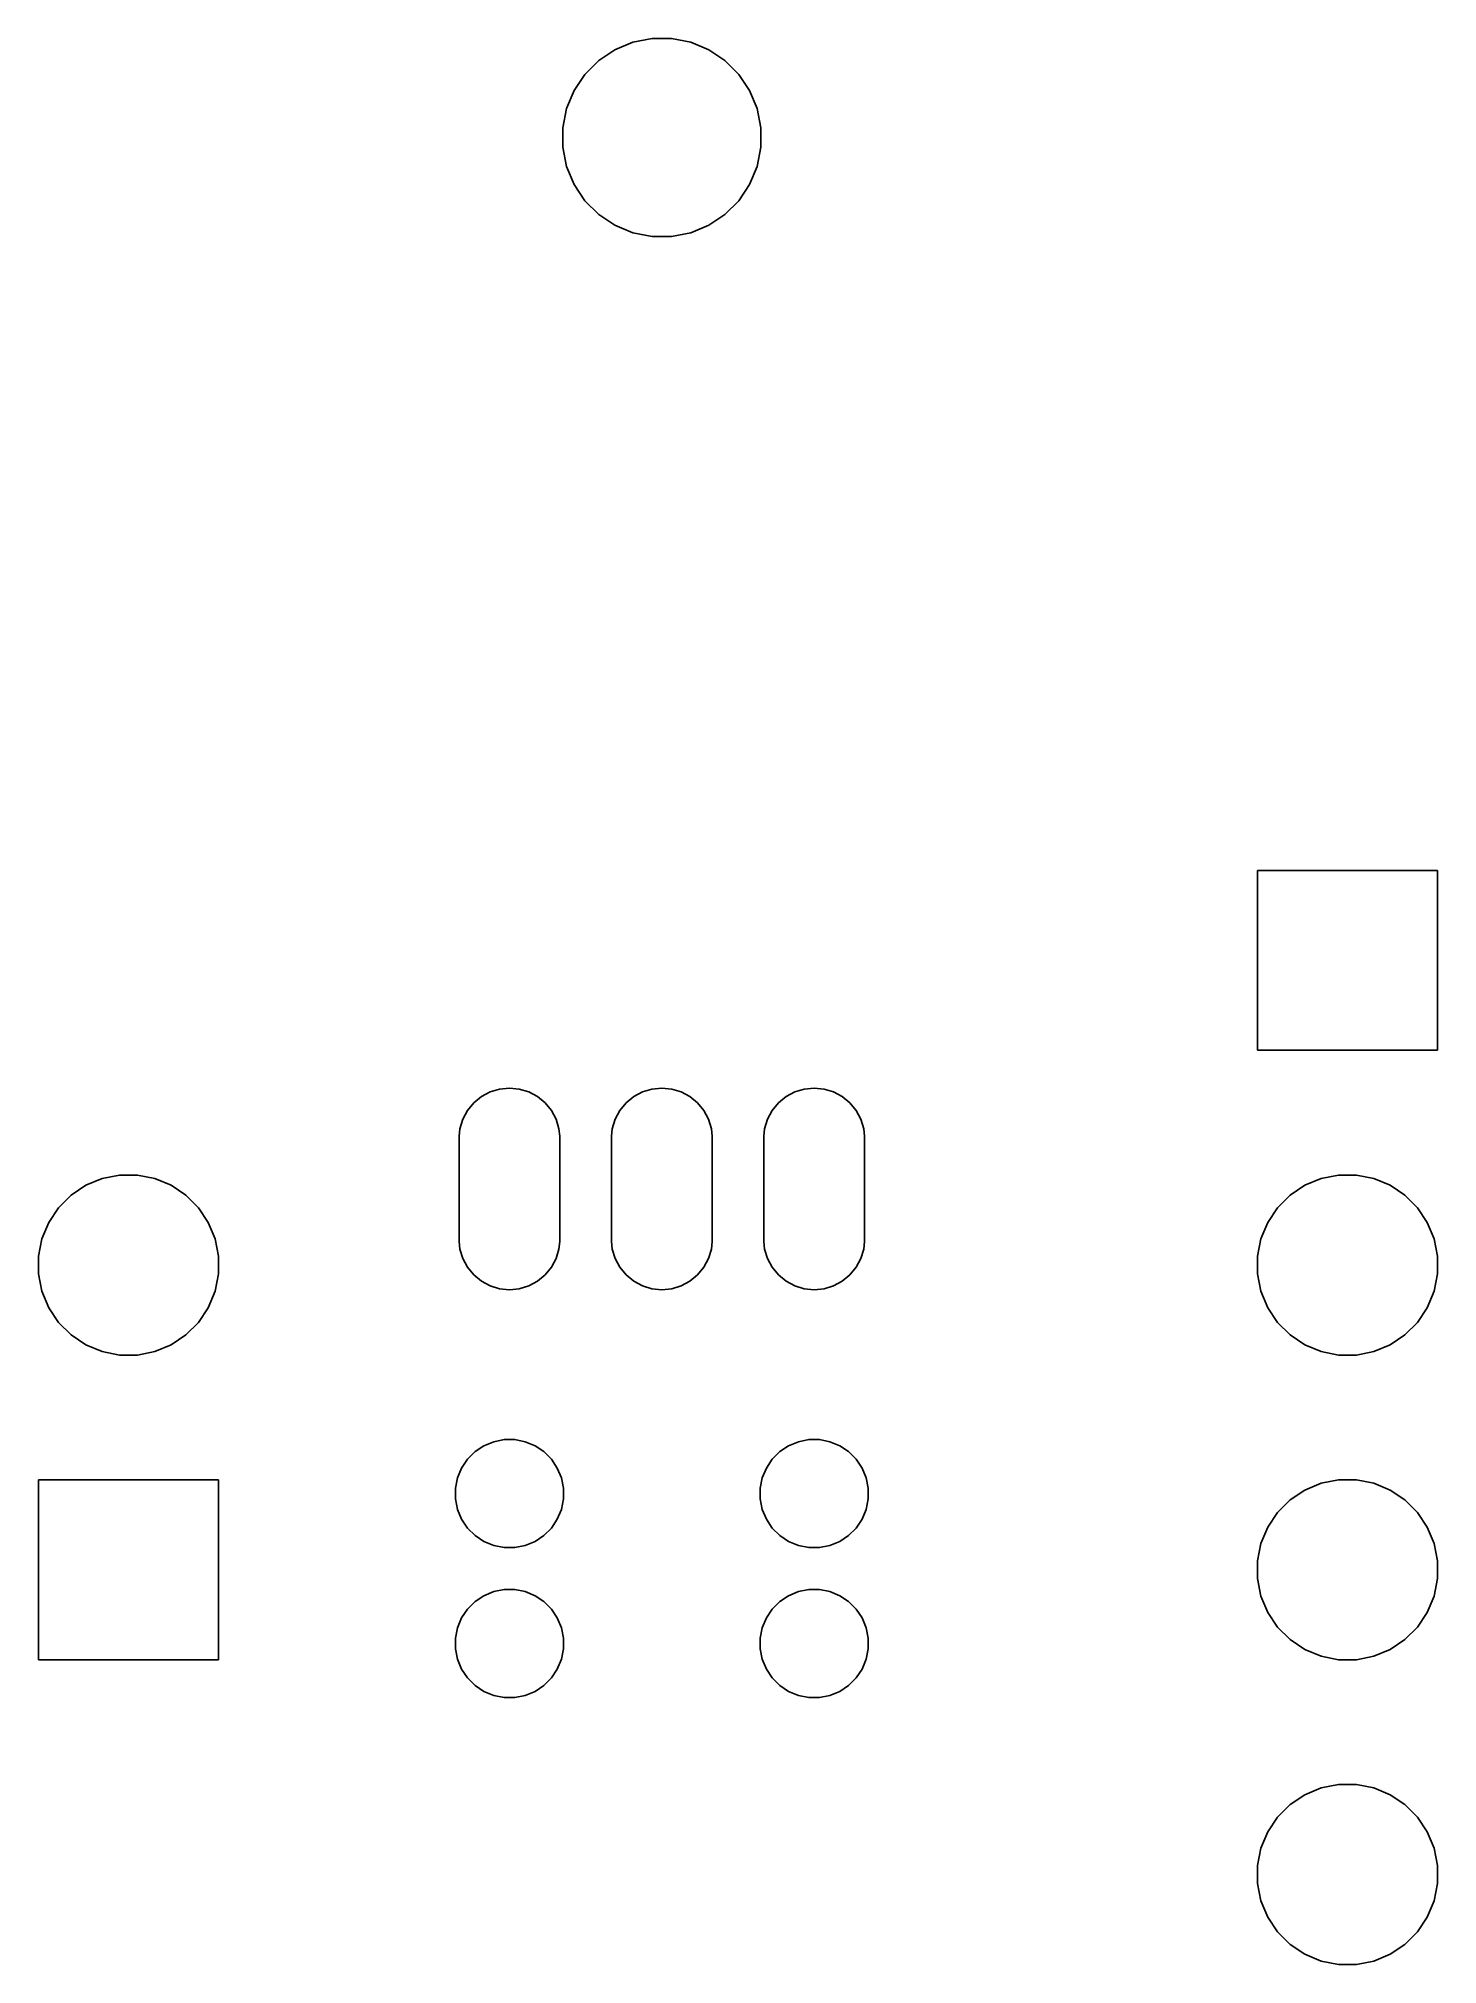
# Model space of a CAD drawing. Extents: x 48 to 71.3, y -65 to -32.9.
import ezdxf

# ---------------------------------------------------------------- set-up
doc = ezdxf.new("R2010")
doc.units = 0
doc.layers.add('BLACK', color=7, linetype='CONTINUOUS')

msp = doc.modelspace()

# ---------------------------------------------------------------- linework, layer by layer
at = {"layer": 'BLACK', "linetype": 'CONTINUOUS'}
for p, q in [((57.638, -33.0809), (57.9384, -32.9564)), ((57.9384, -32.9564), (58.2574, -32.893)), ((58.2574, -32.893), (58.5826, -32.893)), ((58.5826, -32.893), (58.9016, -32.9564)), ((58.9016, -32.9564), (59.202, -33.0809)), ((57.1376, -33.4915), (57.3675, -33.2616)), ((57.3675, -33.2616), (57.638, -33.0809)), ((59.202, -33.0809), (59.4725, -33.2616)), ((59.4725, -33.2616), (59.7024, -33.4915)), ((56.9569, -33.762), (57.1376, -33.4915)), ((59.7024, -33.4915), (59.8831, -33.762)), ((56.8324, -34.0624), (56.9569, -33.762)), ((59.8831, -33.762), (60.0076, -34.0624)), ((56.769, -34.3814), (56.8324, -34.0624)), ((60.0076, -34.0624), (60.071, -34.3814)), ((56.769, -34.7066), (56.769, -34.3814)), ((60.071, -34.3814), (60.071, -34.7066)), ((56.8324, -35.0256), (56.769, -34.7066)), ((60.071, -34.7066), (60.0076, -35.0256)), ((56.9569, -35.326), (56.8324, -35.0256)), ((60.0076, -35.0256), (59.8831, -35.326)), ((57.1376, -35.5965), (56.9569, -35.326)), ((57.3675, -35.8264), (57.1376, -35.5965)), ((59.7024, -35.5965), (59.4725, -35.8264)), ((59.8831, -35.326), (59.7024, -35.5965)), ((57.638, -36.0071), (57.3675, -35.8264)), ((59.4725, -35.8264), (59.202, -36.0071)), ((57.9384, -36.1316), (57.638, -36.0071)), ((58.2574, -36.195), (57.9384, -36.1316)), ((58.5826, -36.195), (58.2574, -36.195)), ((58.9016, -36.1316), (58.5826, -36.195)), ((59.202, -36.0071), (58.9016, -36.1316)), ((68.35, -49.76), (68.35, -46.76)), ((68.35, -46.76), (71.35, -46.76)), ((71.35, -46.76), (71.35, -49.76)), ((71.35, -49.76), (68.35, -49.76)), ((55.5577, -50.4537), (55.7157, -50.4057)), ((55.7157, -50.4057), (55.88, -50.3895)), ((55.88, -50.3895), (56.0443, -50.4057)), ((56.0443, -50.4057), (56.2023, -50.4537)), ((58.0977, -50.4537), (58.2557, -50.4057)), ((58.2557, -50.4057), (58.42, -50.3895)), ((58.42, -50.3895), (58.5843, -50.4057)), ((58.5843, -50.4057), (58.7423, -50.4537)), ((60.6377, -50.4537), (60.7957, -50.4057)), ((60.7957, -50.4057), (60.96, -50.3895)), ((60.96, -50.3895), (61.1243, -50.4057)), ((61.1243, -50.4057), (61.2823, -50.4537)), ((55.1797, -50.7639), (55.2844, -50.6362)), ((55.2844, -50.6362), (55.4121, -50.5315)), ((55.4121, -50.5315), (55.5577, -50.4537)), ((56.2023, -50.4537), (56.3479, -50.5315)), ((56.3479, -50.5315), (56.4756, -50.6362)), ((56.4756, -50.6362), (56.5803, -50.7639)), ((57.7197, -50.7639), (57.8244, -50.6362)), ((57.8244, -50.6362), (57.9521, -50.5315)), ((57.9521, -50.5315), (58.0977, -50.4537)), ((58.7423, -50.4537), (58.8879, -50.5315)), ((58.8879, -50.5315), (59.0156, -50.6362)), ((59.0156, -50.6362), (59.1203, -50.7639)), ((60.2597, -50.7639), (60.3644, -50.6362)), ((60.3644, -50.6362), (60.4921, -50.5315)), ((60.4921, -50.5315), (60.6377, -50.4537)), ((61.2823, -50.4537), (61.4279, -50.5315)), ((61.4279, -50.5315), (61.5556, -50.6362)), ((61.5556, -50.6362), (61.6603, -50.7639)), ((55.0539, -51.0675), (55.1019, -50.9095)), ((55.1019, -50.9095), (55.1797, -50.7639)), ((56.5803, -50.7639), (56.6581, -50.9095)), ((56.6581, -50.9095), (56.7061, -51.0675)), ((57.5939, -51.0675), (57.6419, -50.9095)), ((57.6419, -50.9095), (57.7197, -50.7639)), ((59.1203, -50.7639), (59.1981, -50.9095)), ((59.1981, -50.9095), (59.2461, -51.0675)), ((60.1339, -51.0675), (60.1819, -50.9095)), ((60.1819, -50.9095), (60.2597, -50.7639)), ((61.6603, -50.7639), (61.7381, -50.9095)), ((61.7381, -50.9095), (61.7861, -51.0675)), ((55.0418, -51.1906), (55.0539, -51.0675)), ((55.0418, -52.9494), (55.0418, -51.1906)), ((56.7061, -51.0675), (56.7182, -51.1906)), ((56.7182, -51.1906), (56.7182, -52.9494)), ((57.5818, -51.1906), (57.5939, -51.0675)), ((57.5818, -52.9494), (57.5818, -51.1906)), ((59.2461, -51.0675), (59.2582, -51.1906)), ((59.2582, -51.1906), (59.2582, -52.9494)), ((60.1218, -51.1906), (60.1339, -51.0675)), ((60.1218, -52.9494), (60.1218, -51.1906)), ((61.7861, -51.0675), (61.7982, -51.1906)), ((61.7982, -51.1906), (61.7982, -52.9494)), ((48.5738, -52.1749), (48.8195, -52.0107)), ((48.8195, -52.0107), (49.0925, -51.8976)), ((49.0925, -51.8976), (49.3823, -51.84)), ((49.3823, -51.84), (49.6777, -51.84)), ((49.6777, -51.84), (49.9675, -51.8976)), ((49.9675, -51.8976), (50.2405, -52.0107)), ((50.2405, -52.0107), (50.4862, -52.1749)), ((68.8938, -52.1749), (69.1395, -52.0107)), ((69.1395, -52.0107), (69.4125, -51.8976)), ((69.4125, -51.8976), (69.7023, -51.84)), ((69.7023, -51.84), (69.9977, -51.84)), ((69.9977, -51.84), (70.2875, -51.8976)), ((70.2875, -51.8976), (70.5605, -52.0107)), ((70.5605, -52.0107), (70.8062, -52.1749)), ((48.3649, -52.3838), (48.5738, -52.1749)), ((50.4862, -52.1749), (50.6951, -52.3838)), ((68.6849, -52.3838), (68.8938, -52.1749)), ((70.8062, -52.1749), (71.0151, -52.3838)), ((48.0876, -52.9025), (48.2007, -52.6295)), ((48.2007, -52.6295), (48.3649, -52.3838)), ((50.6951, -52.3838), (50.8593, -52.6295)), ((50.8593, -52.6295), (50.9724, -52.9025)), ((68.4076, -52.9025), (68.5207, -52.6295)), ((68.5207, -52.6295), (68.6849, -52.3838)), ((71.0151, -52.3838), (71.1793, -52.6295)), ((71.1793, -52.6295), (71.2924, -52.9025)), ((48.03, -53.1923), (48.0876, -52.9025)), ((50.9724, -52.9025), (51.03, -53.1923)), ((55.0539, -53.0725), (55.0418, -52.9494)), ((56.7182, -52.9494), (56.7061, -53.0725)), ((57.5939, -53.0725), (57.5818, -52.9494)), ((59.2582, -52.9494), (59.2461, -53.0725)), ((60.1339, -53.0725), (60.1218, -52.9494)), ((61.7982, -52.9494), (61.7861, -53.0725)), ((68.35, -53.1923), (68.4076, -52.9025)), ((71.2924, -52.9025), (71.35, -53.1923)), ((48.03, -53.4877), (48.03, -53.1923)), ((51.03, -53.1923), (51.03, -53.4877)), ((55.1019, -53.2305), (55.0539, -53.0725)), ((55.1797, -53.3761), (55.1019, -53.2305)), ((56.6581, -53.2305), (56.5803, -53.3761)), ((56.7061, -53.0725), (56.6581, -53.2305)), ((57.6419, -53.2305), (57.5939, -53.0725)), ((57.7197, -53.3761), (57.6419, -53.2305)), ((59.1981, -53.2305), (59.1203, -53.3761)), ((59.2461, -53.0725), (59.1981, -53.2305)), ((60.1819, -53.2305), (60.1339, -53.0725)), ((60.2597, -53.3761), (60.1819, -53.2305)), ((61.7381, -53.2305), (61.6603, -53.3761)), ((61.7861, -53.0725), (61.7381, -53.2305)), ((68.35, -53.4877), (68.35, -53.1923)), ((71.35, -53.1923), (71.35, -53.4877)), ((48.0876, -53.7775), (48.03, -53.4877)), ((51.03, -53.4877), (50.9724, -53.7775)), ((55.2844, -53.5038), (55.1797, -53.3761)), ((55.4121, -53.6085), (55.2844, -53.5038)), ((55.5577, -53.6863), (55.4121, -53.6085)), ((56.3479, -53.6085), (56.2023, -53.6863)), ((56.4756, -53.5038), (56.3479, -53.6085)), ((56.5803, -53.3761), (56.4756, -53.5038)), ((57.8244, -53.5038), (57.7197, -53.3761)), ((57.9521, -53.6085), (57.8244, -53.5038)), ((58.0977, -53.6863), (57.9521, -53.6085)), ((58.8879, -53.6085), (58.7423, -53.6863)), ((59.0156, -53.5038), (58.8879, -53.6085)), ((59.1203, -53.3761), (59.0156, -53.5038)), ((60.3644, -53.5038), (60.2597, -53.3761)), ((60.4921, -53.6085), (60.3644, -53.5038)), ((60.6377, -53.6863), (60.4921, -53.6085)), ((61.4279, -53.6085), (61.2823, -53.6863)), ((61.5556, -53.5038), (61.4279, -53.6085)), ((61.6603, -53.3761), (61.5556, -53.5038)), ((68.4076, -53.7775), (68.35, -53.4877)), ((71.35, -53.4877), (71.2924, -53.7775)), ((48.2007, -54.0505), (48.0876, -53.7775)), ((50.9724, -53.7775), (50.8593, -54.0505)), ((55.7157, -53.7343), (55.5577, -53.6863)), ((55.88, -53.7505), (55.7157, -53.7343)), ((56.0443, -53.7343), (55.88, -53.7505)), ((56.2023, -53.6863), (56.0443, -53.7343)), ((58.2557, -53.7343), (58.0977, -53.6863)), ((58.42, -53.7505), (58.2557, -53.7343)), ((58.5843, -53.7343), (58.42, -53.7505)), ((58.7423, -53.6863), (58.5843, -53.7343)), ((60.7957, -53.7343), (60.6377, -53.6863)), ((60.96, -53.7505), (60.7957, -53.7343)), ((61.1243, -53.7343), (60.96, -53.7505)), ((61.2823, -53.6863), (61.1243, -53.7343)), ((68.5207, -54.0505), (68.4076, -53.7775)), ((71.2924, -53.7775), (71.1793, -54.0505)), ((48.3649, -54.2962), (48.2007, -54.0505)), ((50.8593, -54.0505), (50.6951, -54.2962)), ((68.6849, -54.2962), (68.5207, -54.0505)), ((71.1793, -54.0505), (71.0151, -54.2962)), ((48.5738, -54.5051), (48.3649, -54.2962)), ((48.8195, -54.6693), (48.5738, -54.5051)), ((50.4862, -54.5051), (50.2405, -54.6693)), ((50.6951, -54.2962), (50.4862, -54.5051)), ((68.8938, -54.5051), (68.6849, -54.2962)), ((69.1395, -54.6693), (68.8938, -54.5051)), ((70.8062, -54.5051), (70.5605, -54.6693)), ((71.0151, -54.2962), (70.8062, -54.5051)), ((49.0925, -54.7824), (48.8195, -54.6693)), ((49.3823, -54.84), (49.0925, -54.7824)), ((49.6777, -54.84), (49.3823, -54.84)), ((49.9675, -54.7824), (49.6777, -54.84)), ((50.2405, -54.6693), (49.9675, -54.7824)), ((69.4125, -54.7824), (69.1395, -54.6693)), ((69.7023, -54.84), (69.4125, -54.7824)), ((69.9977, -54.84), (69.7023, -54.84)), ((70.2875, -54.7824), (69.9977, -54.84)), ((70.5605, -54.6693), (70.2875, -54.7824)), ((55.1809, -56.5763), (55.3063, -56.4509)), ((55.3063, -56.4509), (55.4537, -56.3524)), ((55.4537, -56.3524), (55.6175, -56.2846)), ((55.6175, -56.2846), (55.7914, -56.25)), ((55.7914, -56.25), (55.9686, -56.25)), ((55.9686, -56.25), (56.1425, -56.2846)), ((56.1425, -56.2846), (56.3063, -56.3524)), ((56.3063, -56.3524), (56.4537, -56.4509)), ((56.4537, -56.4509), (56.5791, -56.5763)), ((60.2609, -56.5763), (60.3863, -56.4509)), ((60.3863, -56.4509), (60.5337, -56.3524)), ((60.5337, -56.3524), (60.6975, -56.2846)), ((60.6975, -56.2846), (60.8714, -56.25)), ((60.8714, -56.25), (61.0486, -56.25)), ((61.0486, -56.25), (61.2225, -56.2846)), ((61.2225, -56.2846), (61.3863, -56.3524)), ((61.3863, -56.3524), (61.5337, -56.4509)), ((61.5337, -56.4509), (61.6591, -56.5763)), ((55.0146, -56.8875), (55.0824, -56.7237)), ((55.0824, -56.7237), (55.1809, -56.5763)), ((56.5791, -56.5763), (56.6776, -56.7237)), ((56.6776, -56.7237), (56.7454, -56.8875)), ((60.0946, -56.8875), (60.1624, -56.7237)), ((60.1624, -56.7237), (60.2609, -56.5763)), ((61.6591, -56.5763), (61.7576, -56.7237)), ((61.7576, -56.7237), (61.8254, -56.8875)), ((48.03, -59.92), (48.03, -56.92)), ((48.03, -56.92), (51.03, -56.92)), ((51.03, -56.92), (51.03, -59.92)), ((54.98, -57.0614), (55.0146, -56.8875)), ((54.98, -57.2386), (54.98, -57.0614)), ((56.7454, -56.8875), (56.78, -57.0614)), ((56.78, -57.0614), (56.78, -57.2386)), ((60.06, -57.0614), (60.0946, -56.8875)), ((60.06, -57.2386), (60.06, -57.0614)), ((61.8254, -56.8875), (61.86, -57.0614)), ((61.86, -57.0614), (61.86, -57.2386)), ((68.8938, -57.2549), (69.1395, -57.0907)), ((69.1395, -57.0907), (69.4125, -56.9776)), ((69.4125, -56.9776), (69.7023, -56.92)), ((69.7023, -56.92), (69.9977, -56.92)), ((69.9977, -56.92), (70.2875, -56.9776)), ((70.2875, -56.9776), (70.5605, -57.0907)), ((70.5605, -57.0907), (70.8062, -57.2549)), ((55.0146, -57.4125), (54.98, -57.2386)), ((55.0824, -57.5763), (55.0146, -57.4125)), ((56.7454, -57.4125), (56.6776, -57.5763)), ((56.78, -57.2386), (56.7454, -57.4125)), ((60.0946, -57.4125), (60.06, -57.2386)), ((60.1624, -57.5763), (60.0946, -57.4125)), ((61.8254, -57.4125), (61.7576, -57.5763)), ((61.86, -57.2386), (61.8254, -57.4125)), ((68.5207, -57.7095), (68.6849, -57.4638)), ((68.6849, -57.4638), (68.8938, -57.2549)), ((70.8062, -57.2549), (71.0151, -57.4638)), ((71.0151, -57.4638), (71.1793, -57.7095)), ((55.1809, -57.7237), (55.0824, -57.5763)), ((55.3063, -57.8491), (55.1809, -57.7237)), ((56.5791, -57.7237), (56.4537, -57.8491)), ((56.6776, -57.5763), (56.5791, -57.7237)), ((60.2609, -57.7237), (60.1624, -57.5763)), ((60.3863, -57.8491), (60.2609, -57.7237)), ((61.6591, -57.7237), (61.5337, -57.8491)), ((61.7576, -57.5763), (61.6591, -57.7237)), ((68.4076, -57.9825), (68.5207, -57.7095)), ((71.1793, -57.7095), (71.2924, -57.9825)), ((55.4537, -57.9476), (55.3063, -57.8491)), ((55.6175, -58.0154), (55.4537, -57.9476)), ((55.7914, -58.05), (55.6175, -58.0154)), ((55.9686, -58.05), (55.7914, -58.05)), ((56.1425, -58.0154), (55.9686, -58.05)), ((56.3063, -57.9476), (56.1425, -58.0154)), ((56.4537, -57.8491), (56.3063, -57.9476)), ((60.5337, -57.9476), (60.3863, -57.8491)), ((60.6975, -58.0154), (60.5337, -57.9476)), ((60.8714, -58.05), (60.6975, -58.0154)), ((61.0486, -58.05), (60.8714, -58.05)), ((61.2225, -58.0154), (61.0486, -58.05)), ((61.3863, -57.9476), (61.2225, -58.0154)), ((61.5337, -57.8491), (61.3863, -57.9476)), ((68.35, -58.2723), (68.4076, -57.9825)), ((71.2924, -57.9825), (71.35, -58.2723)), ((68.35, -58.5677), (68.35, -58.2723)), ((71.35, -58.2723), (71.35, -58.5677)), ((55.6175, -58.7846), (55.7914, -58.75)), ((55.7914, -58.75), (55.9686, -58.75)), ((55.9686, -58.75), (56.1425, -58.7846)), ((60.6975, -58.7846), (60.8714, -58.75)), ((60.8714, -58.75), (61.0486, -58.75)), ((61.0486, -58.75), (61.2225, -58.7846)), ((68.4076, -58.8575), (68.35, -58.5677)), ((71.35, -58.5677), (71.2924, -58.8575)), ((55.0824, -59.2237), (55.1809, -59.0763)), ((55.1809, -59.0763), (55.3063, -58.9509)), ((55.3063, -58.9509), (55.4537, -58.8524)), ((55.4537, -58.8524), (55.6175, -58.7846)), ((56.1425, -58.7846), (56.3063, -58.8524)), ((56.3063, -58.8524), (56.4537, -58.9509)), ((56.4537, -58.9509), (56.5791, -59.0763)), ((56.5791, -59.0763), (56.6776, -59.2237)), ((60.1624, -59.2237), (60.2609, -59.0763)), ((60.2609, -59.0763), (60.3863, -58.9509)), ((60.3863, -58.9509), (60.5337, -58.8524)), ((60.5337, -58.8524), (60.6975, -58.7846)), ((61.2225, -58.7846), (61.3863, -58.8524)), ((61.3863, -58.8524), (61.5337, -58.9509)), ((61.5337, -58.9509), (61.6591, -59.0763)), ((61.6591, -59.0763), (61.7576, -59.2237)), ((68.5207, -59.1305), (68.4076, -58.8575)), ((71.2924, -58.8575), (71.1793, -59.1305)), ((54.98, -59.5614), (55.0146, -59.3875)), ((55.0146, -59.3875), (55.0824, -59.2237)), ((56.6776, -59.2237), (56.7454, -59.3875)), ((56.7454, -59.3875), (56.78, -59.5614)), ((60.06, -59.5614), (60.0946, -59.3875)), ((60.0946, -59.3875), (60.1624, -59.2237)), ((61.7576, -59.2237), (61.8254, -59.3875)), ((61.8254, -59.3875), (61.86, -59.5614)), ((68.6849, -59.3762), (68.5207, -59.1305)), ((68.8938, -59.5851), (68.6849, -59.3762)), ((71.0151, -59.3762), (70.8062, -59.5851)), ((71.1793, -59.1305), (71.0151, -59.3762)), ((54.98, -59.7386), (54.98, -59.5614)), ((56.78, -59.5614), (56.78, -59.7386)), ((60.06, -59.7386), (60.06, -59.5614)), ((61.86, -59.5614), (61.86, -59.7386)), ((69.1395, -59.7493), (68.8938, -59.5851)), ((70.8062, -59.5851), (70.5605, -59.7493)), ((51.03, -59.92), (48.03, -59.92)), ((55.0146, -59.9125), (54.98, -59.7386)), ((55.0824, -60.0763), (55.0146, -59.9125)), ((56.7454, -59.9125), (56.6776, -60.0763)), ((56.78, -59.7386), (56.7454, -59.9125)), ((60.0946, -59.9125), (60.06, -59.7386)), ((60.1624, -60.0763), (60.0946, -59.9125)), ((61.8254, -59.9125), (61.7576, -60.0763)), ((61.86, -59.7386), (61.8254, -59.9125)), ((69.4125, -59.8624), (69.1395, -59.7493)), ((69.7023, -59.92), (69.4125, -59.8624)), ((69.9977, -59.92), (69.7023, -59.92)), ((70.2875, -59.8624), (69.9977, -59.92)), ((70.5605, -59.7493), (70.2875, -59.8624)), ((55.1809, -60.2237), (55.0824, -60.0763)), ((55.3063, -60.3491), (55.1809, -60.2237)), ((55.4537, -60.4476), (55.3063, -60.3491)), ((56.4537, -60.3491), (56.3063, -60.4476)), ((56.5791, -60.2237), (56.4537, -60.3491)), ((56.6776, -60.0763), (56.5791, -60.2237)), ((60.2609, -60.2237), (60.1624, -60.0763)), ((60.3863, -60.3491), (60.2609, -60.2237)), ((60.5337, -60.4476), (60.3863, -60.3491)), ((61.5337, -60.3491), (61.3863, -60.4476)), ((61.6591, -60.2237), (61.5337, -60.3491)), ((61.7576, -60.0763), (61.6591, -60.2237)), ((55.6175, -60.5154), (55.4537, -60.4476)), ((55.7914, -60.55), (55.6175, -60.5154)), ((55.9686, -60.55), (55.7914, -60.55)), ((56.1425, -60.5154), (55.9686, -60.55)), ((56.3063, -60.4476), (56.1425, -60.5154)), ((60.6975, -60.5154), (60.5337, -60.4476)), ((60.8714, -60.55), (60.6975, -60.5154)), ((61.0486, -60.55), (60.8714, -60.55)), ((61.2225, -60.5154), (61.0486, -60.55)), ((61.3863, -60.4476), (61.2225, -60.5154)), ((68.8938, -62.3349), (69.1395, -62.1707)), ((69.1395, -62.1707), (69.4125, -62.0576)), ((69.4125, -62.0576), (69.7023, -62)), ((69.7023, -62), (69.9977, -62)), ((69.9977, -62), (70.2875, -62.0576)), ((70.2875, -62.0576), (70.5605, -62.1707)), ((70.5605, -62.1707), (70.8062, -62.3349)), ((68.5207, -62.7895), (68.6849, -62.5438)), ((68.6849, -62.5438), (68.8938, -62.3349)), ((70.8062, -62.3349), (71.0151, -62.5438)), ((71.0151, -62.5438), (71.1793, -62.7895)), ((68.4076, -63.0625), (68.5207, -62.7895)), ((71.1793, -62.7895), (71.2924, -63.0625)), ((68.35, -63.3523), (68.4076, -63.0625)), ((71.2924, -63.0625), (71.35, -63.3523)), ((68.35, -63.6477), (68.35, -63.3523)), ((71.35, -63.3523), (71.35, -63.6477)), ((68.4076, -63.9375), (68.35, -63.6477)), ((71.35, -63.6477), (71.2924, -63.9375)), ((68.5207, -64.2105), (68.4076, -63.9375)), ((68.6849, -64.4562), (68.5207, -64.2105)), ((71.1793, -64.2105), (71.0151, -64.4562)), ((71.2924, -63.9375), (71.1793, -64.2105)), ((68.8938, -64.6651), (68.6849, -64.4562)), ((71.0151, -64.4562), (70.8062, -64.6651)), ((69.1395, -64.8293), (68.8938, -64.6651)), ((69.4125, -64.9424), (69.1395, -64.8293)), ((70.5605, -64.8293), (70.2875, -64.9424)), ((70.8062, -64.6651), (70.5605, -64.8293)), ((69.7023, -65), (69.4125, -64.9424)), ((69.9977, -65), (69.7023, -65)), ((70.2875, -64.9424), (69.9977, -65))]:
    msp.add_line(p, q, dxfattribs=at)

doc.saveas('drawing.dxf')
